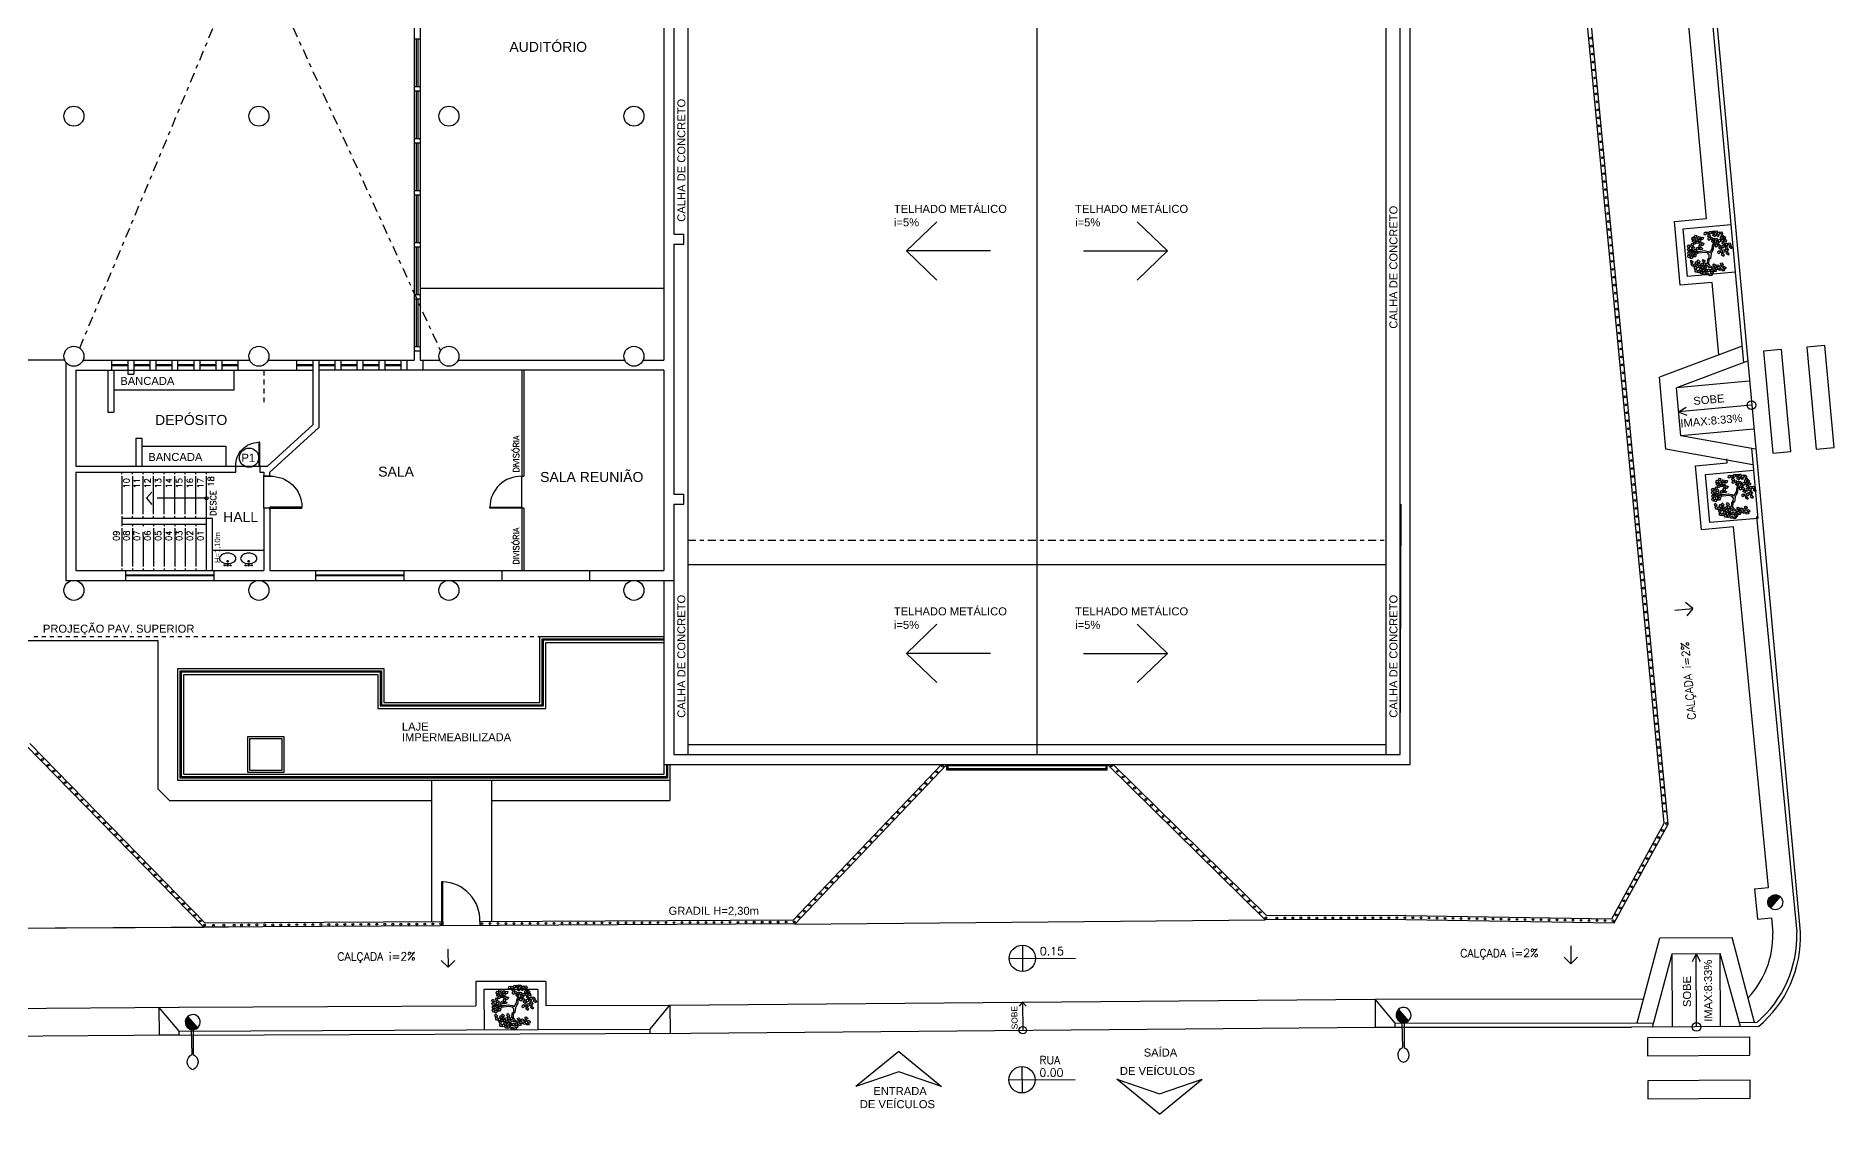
# Model space of a CAD drawing. Header units: millimetres. Extents: x -8 to 5830, y -596 to 3598.
# Drawn here: x 1699.73 to 1744.68, y 2473.54 to 2500.48 of the extents above; entities that cross this region are included whole.
import ezdxf

# ---------------------------------------------------------------- set-up
doc = ezdxf.new("R2010")
doc.units = ezdxf.units.MM
for name, pattern in [('CONTINU', [0]), ('DASHDOT', [1, 0.5, -0.25, 0, -0.25]), ('HIDDEN', [9.525, 6.35, -3.175])]:
    doc.linetypes.add(name, pattern=pattern)
doc.layers.get('0').update_dxf_attribs({"color": 9})
doc.styles.add('80X50', font='romans.shx')
doc.styles.get("Standard").update_dxf_attribs({"font": 'arial.ttf'})
doc.styles.add('STYLE1', font='sanss___.ttf')

# ---------------------------------------------------------------- blocks, each defined once
blk = doc.blocks.new('P60')
at = {"color": 252}
blk.add_lwpolyline([(-0.6, 0.06), (0, 0.06), (0, 0.03), (-0.6, 0.03)], close=True, dxfattribs=at)
at = {"color": 8}
blk.add_arc((-0.029, 0.06), 0.571, 87.1025, 180, dxfattribs=at)
blk = doc.blocks.new('P80')
for points in [[(0, 0.86), (0, 0.83), (0.15, 0.83), (0.15, 0.86)], [(0, 0), (0, 0.03), (0.15, 0.03), (0.15, 0)]]:
    blk.add_lwpolyline(points)
blk.add_lwpolyline([(-0.8, 0.06), (0, 0.06), (0, 0.03), (-0.8, 0.03)], close=True)
at = {"color": 8}
blk.add_arc((-0.025, 0.056), 0.775, 88.1408, 179.6698, dxfattribs=at)
blk = doc.blocks.new('L', base_point=(1.368, 0.591))
at = {"color": 8, "lineweight": -2}
for p, q in [((1.275, 0.567), (1.306, 0.592)), ((1.288, 0.517), (1.275, 0.567)), ((1.281, 0.65), (1.312, 0.675)), ((1.294, 0.6), (1.281, 0.65)), ((1.317, 0.508), (1.288, 0.517)), ((1.322, 0.591), (1.294, 0.6)), ((1.306, 0.592), (1.336, 0.538)), ((1.312, 0.675), (1.342, 0.621)), ((1.336, 0.538), (1.317, 0.508)), ((1.342, 0.621), (1.322, 0.591)), ((1.337, 0.489), (1.356, 0.548)), ((1.376, 0.484), (1.337, 0.489)), ((1.356, 0.548), (1.391, 0.554)), ((1.404, 0.527), (1.376, 0.484)), ((1.391, 0.554), (1.404, 0.527))]:
    blk.add_line(p, q, dxfattribs=at)
blk = doc.blocks.new('Árvore-13')
at = {"color": 8}
for p, q in [((-0.8, 0.3), (-0.96, 0.41)), ((-0.8, 0.41), (-0.95, 0.5)), ((-0.36, 0.35), (-0.8, 0.41)), ((-0.37, 0.23), (-0.8, 0.3)), ((-0.13, 0.11), (-0.37, 0.23)), ((-0.07, 0.19), (-0.36, 0.35)), ((-0.07, -0.04), (-0.13, 0.11)), ((0.03, 0.07), (-0.07, 0.19)), ((0.03, 0.07), (0.32, 0.33)), ((0.12, -0.05), (0.28, 0.13)), ((0.28, 0.13), (0.42, 0.28)), ((0.32, 0.33), (0.41, 0.54)), ((0.41, 0.54), (0.48, 0.66)), ((0.42, 0.28), (0.5, 0.51)), ((0.48, 0.66), (0.57, 0.72)), ((0.5, 0.51), (0.63, 0.67)), ((0.57, 0.72), (0.61, 0.82)), ((0.63, 0.67), (0.78, 0.72)), ((-0.3, -0.39), (-0.42, -0.69)), ((-0.2, -0.45), (-0.31, -0.74)), ((-0.31, -0.74), (-0.24, -0.89)), ((-0.15, -0.3), (-0.3, -0.39)), ((-0.05, -0.38), (-0.2, -0.45)), ((-0.07, -0.04), (-0.15, -0.3)), ((0.12, -0.05), (-0.05, -0.38))]:
    blk.add_line(p, q, dxfattribs=at)
at = {"color": 8, "xscale": 3.048, "yscale": 3.048, "zscale": 3.048}
for p, rotation in [((-0.72, 1.45), 295.0165150851705), ((-0.49, 1.26), 295.0165150851705), ((-0.25, 1.14), 295.0165150851705), ((0.17, 1.45), 190.1248425347958), ((0.58, 1.4), 190.1248425347958), ((0.85, 1.34), 190.1248425347958), ((1.21, 1.15), 190.1248425347958), ((-1.44, 0.37), 347.8021081598379), ((-1.3, 0.88), 347.8021081598379), ((-1.13, 0.41), 347.8021081598379), ((-0.93, 0.96), 295.0165150851705), ((-0.85, 0.46), 295.0165150851705), ((-0.35, 0.69), 295.0165150851705), ((0.35, 0.95), 190.1248425347958), ((0.68, 0.78), 190.1248425347958), ((0.76, 0.27), 190.1248425347958), ((0.8, -0.3), 190.1248425347958), ((1.12, 0.57), 190.1248425347958), ((1.2, -0.32), 190.1248425347958), ((1.25, 0.04), 190.1248425347958), ((1.32, 0.75), 190.1248425347958), ((1.58, 0.11), 190.1248425347958), ((-0.45, -1.4), 66.16076666471405), ((-0.1, -0.9), 66.16076666471405), ((-0.02, -1.19), 66.16076666471405), ((0.5, -1), 66.16076666471405), ((0.62, -1.32), 66.16076666471405)]:
    blk.add_blockref('L', p, dxfattribs=dict(at, rotation=rotation))
for p in [(-1.39, -0.31), (-1.23, -0.88), (-1.05, -0.53), (-0.87, -1.13), (-0.85, -0.45), (-0.67, -1.02), (-0.45, -1.04), (-0.44, -0.54)]:
    blk.add_blockref('L', p, dxfattribs=at)
blk = doc.blocks.new('poste concreto')
h = blk.add_hatch(color=256)
h.dxf.hatch_style = 1
h.paths.add_polyline_path([(364866.842, 7758015.357), (364866.767, 7758015.418), (364866.676, 7758015.455), (364866.578, 7758015.47), (364866.48, 7758015.455), (364866.39, 7758015.418), (364866.314, 7758015.357), (364866.254, 7758015.282), (364866.216, 7758015.191), (364866.201, 7758015.093), (364866.956, 7758015.093), (364866.94, 7758015.191), (364866.903, 7758015.282)])
for p, q in [((364866.815, 7758015.406), (364867.773, 7758016.191)), ((364866.886, 7758015.322), (364867.818, 7758016.138)), ((364866.201, 7758015.093), (364866.216, 7758015.191)), ((364866.216, 7758014.995), (364866.201, 7758015.093)), ((364866.956, 7758015.093), (364866.201, 7758015.093)), ((364866.216, 7758015.191), (364866.254, 7758015.282)), ((364866.254, 7758014.904), (364866.216, 7758014.995)), ((364866.254, 7758015.282), (364866.314, 7758015.357)), ((364866.314, 7758015.357), (364866.39, 7758015.418)), ((364866.39, 7758015.418), (364866.48, 7758015.455)), ((364866.48, 7758015.455), (364866.578, 7758015.47)), ((364866.578, 7758015.47), (364866.676, 7758015.455)), ((364866.676, 7758015.455), (364866.767, 7758015.418)), ((364866.767, 7758015.418), (364866.842, 7758015.357)), ((364866.842, 7758015.357), (364866.903, 7758015.282)), ((364866.903, 7758015.282), (364866.94, 7758015.191)), ((364866.94, 7758014.995), (364866.903, 7758014.904)), ((364866.94, 7758015.191), (364866.956, 7758015.093)), ((364866.956, 7758015.093), (364866.94, 7758014.995)), ((364866.314, 7758014.829), (364866.254, 7758014.904)), ((364866.39, 7758014.768), (364866.314, 7758014.829)), ((364866.48, 7758014.731), (364866.39, 7758014.768)), ((364866.578, 7758014.716), (364866.48, 7758014.731)), ((364866.676, 7758014.731), (364866.578, 7758014.716)), ((364866.767, 7758014.768), (364866.676, 7758014.731)), ((364866.842, 7758014.829), (364866.767, 7758014.768)), ((364866.903, 7758014.904), (364866.842, 7758014.829))]:
    blk.add_line(p, q)
for centre, start, end in [((364868.17, 7758016.298), 60.73513, 195.09868), ((364867.989, 7758016.511), 245.39714, 19.76069)]:
    blk.add_arc(centre, 0.411, start, end)
blk = doc.blocks.new('A$C550ee5b3')
h = blk.add_hatch(color=256)
h.dxf.hatch_style = 1
h.paths.add_polyline_path([(0.043, 0.309), (0.017, 0.267), (0.002, 0.22), (0, 0.172), (0.009, 0.124), (0.031, 0.081), (0.063, 0.043), (0.106, 0.017), (0.152, 0.002), (0.201, 0), (0.248, 0.009), (0.292, 0.031), (0.329, 0.063)])
for p, q in [((0, 0.172), (0.002, 0.22)), ((0.009, 0.124), (0, 0.172)), ((0.002, 0.22), (0.017, 0.267)), ((0.031, 0.081), (0.009, 0.124)), ((0.017, 0.267), (0.043, 0.309)), ((0.063, 0.043), (0.031, 0.081)), ((0.043, 0.309), (0.081, 0.341)), ((0.043, 0.309), (0.329, 0.063)), ((0.106, 0.017), (0.063, 0.043)), ((0.081, 0.341), (0.124, 0.363)), ((0.152, 0.002), (0.106, 0.017)), ((0.124, 0.363), (0.172, 0.372)), ((0.201, 0), (0.152, 0.002)), ((0.172, 0.372), (0.22, 0.371)), ((0.248, 0.009), (0.201, 0)), ((0.22, 0.371), (0.267, 0.356)), ((0.292, 0.031), (0.248, 0.009)), ((0.267, 0.356), (0.309, 0.329)), ((0.329, 0.063), (0.292, 0.031)), ((0.309, 0.329), (0.341, 0.292)), ((0.356, 0.106), (0.329, 0.063)), ((0.341, 0.292), (0.363, 0.248)), ((0.371, 0.152), (0.356, 0.106)), ((0.363, 0.248), (0.372, 0.201)), ((0.372, 0.201), (0.371, 0.152))]:
    blk.add_line(p, q)

msp = doc.modelspace()

# ---------------------------------------------------------------- linework, layer by layer
for p, q in [((1740.437, 2480.802), (1735.76, 2529.524)), ((1740.539, 2480.781), (1735.857, 2529.556)), ((1709.188, 2510.807), (1709.188, 2492.372)), ((1709.338, 2510.807), (1709.338, 2492.372)), ((1715.433, 2508.972), (1715.433, 2492.372)), ((1733.483, 2482.522), (1733.483, 2508.122)), ((1733.833, 2482.522), (1733.833, 2508.122)), ((1734.083, 2482.272), (1734.083, 2508.272)), ((1715.683, 2502.295), (1715.683, 2495.522)), ((1709.248, 2499.207), (1709.248, 2500.407)), ((1709.278, 2500.407), (1709.278, 2499.207)), ((1709.248, 2497.907), (1709.248, 2499.107)), ((1709.278, 2499.107), (1709.278, 2497.907)), ((1709.248, 2496.607), (1709.248, 2497.807)), ((1709.278, 2497.807), (1709.278, 2496.607)), ((1709.248, 2495.307), (1709.248, 2496.507)), ((1709.278, 2496.507), (1709.278, 2495.307)), ((1715.683, 2495.522), (1715.933, 2495.522)), ((1715.933, 2495.272), (1715.933, 2495.522)), ((1709.248, 2494.007), (1709.248, 2495.207)), ((1709.278, 2495.207), (1709.278, 2494.007)), ((1715.683, 2495.272), (1715.933, 2495.272)), ((1715.683, 2495.272), (1715.683, 2489.022)), ((1709.338, 2494.172), (1715.433, 2494.172)), ((1709.248, 2492.707), (1709.248, 2493.907)), ((1709.278, 2493.907), (1709.278, 2492.707)), ((1700.912, 2492.372), (1705.078, 2492.372)), ((1701.633, 2492.122), (1701.633, 2492.372)), ((1702.033, 2492.372), (1702.033, 2492.022)), ((1702.183, 2492.372), (1702.183, 2492.022)), ((1702.583, 2492.372), (1702.583, 2492.122)), ((1702.733, 2492.372), (1702.733, 2492.122)), ((1703.133, 2492.372), (1703.133, 2492.122)), ((1703.283, 2492.122), (1703.283, 2492.372)), ((1703.683, 2492.372), (1703.683, 2492.122)), ((1703.833, 2492.372), (1703.833, 2492.122)), ((1704.233, 2492.372), (1704.233, 2492.122)), ((1704.383, 2492.372), (1704.383, 2492.122)), ((1704.783, 2492.372), (1704.783, 2492.122)), ((1705.537, 2492.372), (1709.188, 2492.372)), ((1706.258, 2492.122), (1706.258, 2492.372)), ((1706.658, 2492.372), (1706.658, 2490.757)), ((1706.808, 2492.372), (1706.808, 2490.69)), ((1707.208, 2492.372), (1707.208, 2492.122)), ((1707.358, 2492.372), (1707.358, 2492.122)), ((1707.758, 2492.372), (1707.758, 2492.122)), ((1707.908, 2492.372), (1707.908, 2492.122)), ((1708.308, 2492.372), (1708.308, 2492.122)), ((1708.458, 2492.372), (1708.458, 2492.122)), ((1708.858, 2492.372), (1708.858, 2492.122)), ((1709.008, 2492.372), (1709.008, 2492.122)), ((1709.338, 2492.372), (1709.828, 2492.372)), ((1709.408, 2492.372), (1709.408, 2492.122)), ((1710.287, 2492.372), (1714.453, 2492.372)), ((1714.912, 2492.372), (1715.433, 2492.372)), ((1700.483, 2492.322), (1700.483, 2486.872)), ((1700.733, 2492.122), (1706.658, 2492.122)), ((1700.733, 2492.122), (1700.733, 2489.722)), ((1701.533, 2492.122), (1701.533, 2491.072)), ((1701.633, 2492.262), (1702.033, 2492.262)), ((1702.033, 2492.232), (1701.633, 2492.232)), ((1701.683, 2492.122), (1701.683, 2491.072)), ((1702.033, 2492.022), (1702.183, 2492.022)), ((1702.183, 2492.262), (1702.583, 2492.262)), ((1702.583, 2492.232), (1702.183, 2492.232)), ((1702.733, 2492.262), (1703.133, 2492.262)), ((1703.133, 2492.232), (1702.733, 2492.232)), ((1703.283, 2492.262), (1703.683, 2492.262)), ((1703.683, 2492.232), (1703.283, 2492.232)), ((1703.833, 2492.262), (1704.233, 2492.262)), ((1704.233, 2492.232), (1703.833, 2492.232)), ((1704.383, 2492.262), (1704.783, 2492.262)), ((1704.783, 2492.232), (1704.383, 2492.232)), ((1704.683, 2492.122), (1704.683, 2491.622)), ((1706.258, 2492.262), (1706.658, 2492.262)), ((1706.658, 2492.232), (1706.258, 2492.232)), ((1706.808, 2492.262), (1707.208, 2492.262)), ((1707.208, 2492.232), (1706.808, 2492.232)), ((1715.433, 2492.122), (1706.808, 2492.122)), ((1707.358, 2492.262), (1707.758, 2492.262)), ((1707.758, 2492.232), (1707.358, 2492.232)), ((1707.908, 2492.262), (1708.308, 2492.262)), ((1708.308, 2492.232), (1707.908, 2492.232)), ((1708.458, 2492.262), (1708.858, 2492.262)), ((1708.858, 2492.232), (1708.458, 2492.232)), ((1711.883, 2492.122), (1711.883, 2489.472)), ((1711.933, 2492.122), (1711.933, 2489.472)), ((1715.433, 2492.122), (1715.433, 2487.122)), ((1704.683, 2491.622), (1701.683, 2491.622)), ((1701.533, 2491.072), (1701.683, 2491.072)), ((1705.524, 2489.722), (1706.658, 2490.757)), ((1705.583, 2489.572), (1706.808, 2490.69)), ((1702.233, 2490.422), (1702.233, 2489.722)), ((1702.233, 2490.422), (1702.383, 2490.422)), ((1702.383, 2490.422), (1702.383, 2489.722)), ((1702.383, 2490.222), (1704.483, 2490.222)), ((1704.483, 2490.222), (1704.483, 2489.722)), ((1700.733, 2489.722), (1704.733, 2489.722)), ((1704.733, 2489.572), (1704.733, 2489.722)), ((1705.333, 2489.722), (1705.333, 2489.572)), ((1705.333, 2489.722), (1705.524, 2489.722)), ((1700.733, 2489.572), (1704.733, 2489.572)), ((1700.733, 2489.572), (1700.733, 2487.122)), ((1705.333, 2489.572), (1705.433, 2489.572)), ((1705.433, 2489.572), (1705.433, 2489.472)), ((1705.433, 2489.472), (1705.583, 2489.472)), ((1705.583, 2489.472), (1705.583, 2489.572)), ((1711.883, 2489.472), (1711.933, 2489.472)), ((1702.497, 2488.922), (1702.632, 2489.079)), ((1702.497, 2488.922), (1702.632, 2488.765)), ((1703.997, 2488.922), (1702.761, 2488.922)), ((1715.683, 2489.022), (1715.933, 2489.022)), ((1715.683, 2488.772), (1715.933, 2488.772)), ((1715.683, 2488.772), (1715.683, 2482.522)), ((1715.933, 2488.772), (1715.933, 2489.022)), ((1703.997, 2488.422), (1703.997, 2488.472)), ((1703.997, 2488.422), (1704.147, 2488.422)), ((1705.583, 2488.672), (1705.433, 2488.672)), ((1705.433, 2488.672), (1705.433, 2487.122)), ((1705.583, 2488.672), (1705.583, 2487.122)), ((1711.883, 2488.702), (1711.883, 2487.122)), ((1711.933, 2488.672), (1711.933, 2487.122)), ((1704.162, 2487.622), (1705.433, 2487.622)), ((1700.733, 2487.122), (1705.433, 2487.122)), ((1701.983, 2486.872), (1701.983, 2487.122)), ((1701.983, 2487.012), (1704.183, 2487.012)), ((1704.183, 2486.982), (1701.983, 2486.982)), ((1704.183, 2487.122), (1704.183, 2486.872)), ((1705.583, 2487.122), (1715.433, 2487.122)), ((1706.733, 2486.872), (1706.733, 2487.122)), ((1706.733, 2487.012), (1708.933, 2487.012)), ((1708.933, 2486.982), (1706.733, 2486.982)), ((1708.933, 2487.122), (1708.933, 2486.872)), ((1711.383, 2487.122), (1711.383, 2486.872)), ((1713.583, 2486.872), (1713.583, 2487.122)), ((1716.033, 2487.272), (1716.033, 2482.522)), ((1700.483, 2486.872), (1715.683, 2486.872)), ((1699.483, 2485.372), (1702.783, 2485.372)), ((1702.783, 2485.372), (1702.783, 2481.665)), ((1715.683, 2482.522), (1733.833, 2482.522)), ((1716.033, 2482.772), (1733.483, 2482.772)), ((1715.433, 2482.272), (1734.083, 2482.272)), ((1715.583, 2482.272), (1715.583, 2481.372)), ((1702.783, 2481.665), (1703.075, 2481.372)), ((1703.075, 2481.372), (1709.633, 2481.372)), ((1711.133, 2481.372), (1715.583, 2481.372))]:
    msp.add_line(p, q)
at = {"color": 8, "linetype": 'CONTINU', "lineweight": -2}
for p, q in [((1743.842, 2478.082), (1739.644, 2523.925)), ((1741.39, 2503.634), (1742.106, 2495.767)), ((1741.491, 2495.911), (1741.043, 2500.829)), ((1740.694, 2495.839), (1741.491, 2495.911)), ((1740.839, 2494.245), (1740.694, 2495.839)), ((1741.636, 2494.318), (1740.839, 2494.245)), ((1741.801, 2492.504), (1741.636, 2494.318)), ((1742.215, 2494.572), (1742.421, 2492.309)), ((1742.384, 2492.722), (1740.316, 2491.949)), ((1740.48, 2490.146), (1740.316, 2491.949)), ((1742.518, 2492.345), (1740.742, 2491.681)), ((1742.564, 2491.847), (1740.742, 2491.681)), ((1740.85, 2490.486), (1740.742, 2491.681)), ((1742.618, 2491.249), (1740.796, 2491.084)), ((1740.796, 2491.084), (1740.985, 2491.2)), ((1740.796, 2491.084), (1741.003, 2491.003)), ((1742.672, 2490.652), (1740.85, 2490.486)), ((1742.653, 2489.759), (1740.48, 2490.146)), ((1742.718, 2490.154), (1740.85, 2490.486)), ((1742.616, 2490.172), (1742.666, 2489.622)), ((1742.744, 2488.47), (1743.754, 2478.079)), ((1722.508, 2482.272), (1722.508, 2482.128)), ((1726.508, 2482.272), (1726.508, 2482.172)), ((1687.171, 2478.113), (1703.929, 2478.207)), ((1718.705, 2478.284), (1730.46, 2478.385)), ((1724.392, 2477.755), (1724.395, 2477.097)), ((1739.762, 2475.816), (1740.328, 2477.936)), ((1740.146, 2475.705), (1740.635, 2477.538)), ((1740.328, 2477.936), (1742.138, 2477.947)), ((1740.635, 2477.538), (1741.835, 2477.545)), ((1740.646, 2475.708), (1740.635, 2477.538)), ((1741.235, 2477.541), (1741.138, 2477.342)), ((1741.246, 2475.712), (1741.235, 2477.541)), ((1741.235, 2477.541), (1741.335, 2477.343)), ((1741.846, 2475.716), (1741.835, 2477.545)), ((1742.346, 2475.719), (1741.835, 2477.545)), ((1742.696, 2475.821), (1742.138, 2477.947)), ((1724.065, 2477.424), (1725.719, 2477.433)), ((1710.73, 2476.849), (1710.732, 2476.24)), ((1712.48, 2476.847), (1710.73, 2476.849)), ((1710.93, 2476.649), (1710.935, 2475.641)), ((1712.281, 2476.647), (1710.93, 2476.649)), ((1712.281, 2476.647), (1712.283, 2475.647)), ((1712.48, 2476.847), (1712.482, 2476.248)), ((1702.808, 2476.203), (1702.814, 2475.503)), ((1703.313, 2475.606), (1702.808, 2476.203)), ((1703.311, 2476.206), (1710.732, 2476.24)), ((1712.482, 2476.248), (1715.584, 2476.256)), ((1715.087, 2475.654), (1715.584, 2476.256)), ((1715.584, 2476.256), (1733.214, 2476.404)), ((1715.584, 2476.256), (1715.587, 2475.556)), ((1724.399, 2476.33), (1724.316, 2476.23)), ((1724.399, 2476.33), (1724.403, 2475.631)), ((1724.399, 2476.33), (1724.484, 2476.231)), ((1733.214, 2476.405), (1739.922, 2476.416)), ((1733.214, 2476.404), (1733.214, 2475.704)), ((1733.714, 2475.804), (1733.214, 2476.404)), ((1733.713, 2475.807), (1740.176, 2475.816)), ((1733.714, 2475.704), (1733.714, 2475.804)), ((1742.754, 2475.821), (1742.318, 2475.818)), ((1703.314, 2475.506), (1686.419, 2475.379)), ((1703.314, 2475.508), (1702.814, 2475.503)), ((1703.313, 2475.606), (1712.283, 2475.647)), ((1703.314, 2475.506), (1703.313, 2475.606)), ((1703.314, 2475.506), (1716.107, 2475.558)), ((1712.283, 2475.647), (1715.087, 2475.654)), ((1715.087, 2475.554), (1715.087, 2475.654)), ((1716.107, 2475.558), (1733.214, 2475.705)), ((1733.214, 2475.704), (1739.621, 2475.702)), ((1742.79, 2475.721), (1739.621, 2475.702)), ((1721.301, 2475.095), (1720.234, 2474.224)), ((1721.301, 2475.095), (1722.369, 2474.224)), ((1721.301, 2474.593), (1720.234, 2474.224)), ((1722.369, 2474.224), (1721.301, 2474.593)), ((1724.055, 2474.389), (1725.709, 2474.397)), ((1724.382, 2474.719), (1724.385, 2474.062)), ((1727.819, 2473.536), (1726.751, 2474.406)), ((1726.751, 2474.406), (1727.819, 2474.038)), ((1727.819, 2473.536), (1728.886, 2474.406)), ((1727.819, 2474.038), (1728.886, 2474.406))]:
    msp.add_line(p, q, dxfattribs=at)
at = {"linetype": 'DASHDOT', "ltscale": 0.5}
for p, q in [((1699.683, 2514.872), (1709.847, 2492.607)), ((1700.829, 2492.675), (1710.079, 2514.872))]:
    msp.add_line(p, q, dxfattribs=at)
at = {"linetype": 'CONTINU'}
for p, q in [((1724.758, 2502.895), (1724.758, 2482.522)), ((1716.033, 2502.295), (1716.033, 2487.272)), ((1721.494, 2495.104), (1722.252, 2495.833)), ((1728.021, 2495.104), (1727.264, 2495.833)), ((1723.598, 2495.104), (1721.494, 2495.104)), ((1721.494, 2495.104), (1722.252, 2494.375)), ((1725.917, 2495.104), (1728.021, 2495.104)), ((1728.021, 2495.104), (1727.264, 2494.375)), ((1700.453, 2492.372), (1699.483, 2492.372)), ((1704.733, 2489.722), (1705.333, 2489.722)), ((1701.883, 2489.522), (1701.883, 2489.572)), ((1701.883, 2489.472), (1701.883, 2488.522)), ((1702.147, 2489.522), (1702.147, 2489.572)), ((1702.147, 2489.472), (1702.147, 2488.522)), ((1702.411, 2489.522), (1702.411, 2489.572)), ((1702.411, 2488.522), (1702.411, 2489.472)), ((1702.675, 2489.522), (1702.675, 2489.572)), ((1702.675, 2488.522), (1702.675, 2489.472)), ((1702.94, 2489.522), (1702.94, 2489.572)), ((1702.94, 2488.522), (1702.94, 2489.472)), ((1703.204, 2489.522), (1703.204, 2489.572)), ((1703.204, 2488.522), (1703.204, 2489.472)), ((1703.468, 2489.522), (1703.468, 2489.572)), ((1703.468, 2488.522), (1703.468, 2489.472)), ((1703.733, 2489.522), (1703.733, 2489.572)), ((1703.733, 2488.522), (1703.733, 2489.472)), ((1703.997, 2489.522), (1703.997, 2489.572)), ((1703.997, 2487.122), (1703.997, 2489.472)), ((1705.433, 2488.672), (1705.433, 2489.472)), ((1701.883, 2488.472), (1701.883, 2488.222)), ((1701.883, 2488.422), (1703.997, 2488.422)), ((1702.147, 2488.422), (1702.147, 2488.472)), ((1702.411, 2488.422), (1702.411, 2488.472)), ((1702.675, 2488.422), (1702.675, 2488.472)), ((1702.94, 2488.422), (1702.94, 2488.472)), ((1703.204, 2488.422), (1703.204, 2488.472)), ((1703.468, 2488.422), (1703.468, 2488.472)), ((1703.733, 2488.422), (1703.733, 2488.472)), ((1704.147, 2487.122), (1704.147, 2488.422)), ((1701.883, 2488.272), (1703.997, 2488.272)), ((1701.883, 2488.172), (1701.883, 2487.222)), ((1702.147, 2488.272), (1702.147, 2488.222)), ((1702.147, 2488.172), (1702.147, 2487.222)), ((1702.411, 2488.272), (1702.411, 2488.222)), ((1702.411, 2487.975), (1702.411, 2487.222)), ((1702.675, 2488.272), (1702.675, 2488.222)), ((1702.675, 2488.172), (1702.675, 2487.222)), ((1702.94, 2488.272), (1702.94, 2488.222)), ((1702.94, 2488.172), (1702.94, 2487.222)), ((1703.204, 2488.272), (1703.204, 2488.222)), ((1703.204, 2488.172), (1703.204, 2487.222)), ((1703.468, 2488.272), (1703.468, 2488.222)), ((1703.468, 2488.172), (1703.468, 2487.222)), ((1703.733, 2488.272), (1703.733, 2488.222)), ((1703.733, 2488.172), (1703.733, 2487.222)), ((1701.883, 2487.172), (1701.883, 2487.122)), ((1702.147, 2487.172), (1702.147, 2487.122)), ((1702.411, 2487.172), (1702.411, 2487.122)), ((1702.675, 2487.172), (1702.675, 2487.122)), ((1702.94, 2487.172), (1702.94, 2487.122)), ((1703.204, 2487.172), (1703.204, 2487.122)), ((1703.468, 2487.172), (1703.468, 2487.122)), ((1703.733, 2487.172), (1703.733, 2487.122)), ((1716.033, 2487.272), (1733.483, 2487.272)), ((1721.494, 2485.046), (1722.252, 2485.774)), ((1728.021, 2485.046), (1727.264, 2485.774)), ((1723.598, 2485.046), (1721.494, 2485.046)), ((1721.494, 2485.046), (1722.252, 2484.317)), ((1725.917, 2485.046), (1728.021, 2485.046)), ((1728.021, 2485.046), (1727.264, 2484.317))]:
    msp.add_line(p, q, dxfattribs=at)
at = {"linetype": 'HIDDEN', "ltscale": 0.02}
for p, q in [((1705.433, 2492.122), (1705.433, 2491.322)), ((1711.733, 2489.722), (1711.733, 2489.772))]:
    msp.add_line(p, q, dxfattribs=at)
at = {"linetype": 'CONTINU', "lineweight": -2}
for p, q in [((1711.883, 2488.672), (1711.883, 2489.472)), ((1722.508, 2482.272), (1726.508, 2482.272)), ((1726.508, 2482.272), (1726.508, 2482.172)), ((1687.171, 2478.113), (1704.547, 2478.21))]:
    msp.add_line(p, q, dxfattribs=at)
at = {"color": 8}
for p, q in [((1733.834, 2482.523), (1733.865, 2488.773)), ((1740.703, 2486.127), (1741.152, 2486.168)), ((1741.152, 2486.168), (1740.972, 2486.32)), ((1741.152, 2486.168), (1741.003, 2485.985)), ((1703.929, 2478.207), (1699.483, 2482.751)), ((1703.967, 2478.307), (1699.583, 2482.795)), ((1718.661, 2478.382), (1722.369, 2482.272)), ((1718.705, 2478.284), (1722.507, 2482.272)), ((1730.46, 2478.385), (1726.521, 2482.272)), ((1730.501, 2478.485), (1726.663, 2482.272)), ((1709.633, 2478.336), (1709.633, 2481.872)), ((1711.133, 2478.344), (1711.133, 2481.872)), ((1739.127, 2478.414), (1740.437, 2480.802)), ((1739.186, 2478.313), (1740.539, 2480.781)), ((1733.982, 2478.493), (1730.501, 2478.485)), ((1733.984, 2478.493), (1739.127, 2478.414)), ((1718.707, 2478.285), (1703.929, 2478.207)), ((1709.904, 2478.338), (1703.967, 2478.307)), ((1709.904, 2478.338), (1709.904, 2478.239)), ((1718.661, 2478.382), (1710.829, 2478.342)), ((1710.829, 2478.342), (1710.829, 2478.244)), ((1733.982, 2478.393), (1730.46, 2478.385)), ((1733.982, 2478.393), (1739.186, 2478.313)), ((1710.034, 2477.655), (1710.036, 2477.205)), ((1738.104, 2477.74), (1738.106, 2477.29)), ((1710.036, 2477.205), (1709.868, 2477.369)), ((1710.036, 2477.205), (1710.204, 2477.371)), ((1738.106, 2477.29), (1737.937, 2477.454)), ((1738.106, 2477.29), (1738.273, 2477.456))]:
    msp.add_line(p, q, dxfattribs=at)
at = {"linetype": 'DASHDOT', "ltscale": 0.2}
msp.add_line((1702.411, 2487.975), (1702.411, 2488.172), dxfattribs=at)
at = {"linetype": 'DASHDOT', "ltscale": 0.4}
msp.add_line((1716.033, 2487.872), (1733.483, 2487.872), dxfattribs=at)
at = {"linetype": 'DASHDOT', "ltscale": 0.03}
msp.add_line((1699.683, 2485.472), (1712.333, 2485.472), dxfattribs=at)
for points in [[(1709.188, 2500.407), (1709.338, 2500.407)], [(1709.338, 2499.207), (1709.188, 2499.207)], [(1709.188, 2499.107), (1709.338, 2499.107)], [(1709.338, 2497.907), (1709.188, 2497.907)], [(1709.188, 2497.807), (1709.338, 2497.807)], [(1709.338, 2496.607), (1709.188, 2496.607)], [(1709.188, 2496.507), (1709.338, 2496.507)], [(1709.338, 2495.307), (1709.188, 2495.307)], [(1709.188, 2495.207), (1709.338, 2495.207)], [(1709.338, 2494.007), (1709.188, 2494.007)], [(1709.188, 2493.907), (1709.338, 2493.907)], [(1709.338, 2492.707), (1709.188, 2492.707)], [(1709.188, 2492.607), (1709.338, 2492.607)], [(1711.933, 2488.672), (1711.083, 2488.672), (1711.083, 2488.702), (1711.883, 2488.702)], [(1715.433, 2486.872), (1715.433, 2482.022), (1703.433, 2482.022), (1703.433, 2484.522), (1708.283, 2484.522), (1708.283, 2483.672), (1712.483, 2483.672), (1712.483, 2485.322), (1715.433, 2485.322)], [(1715.583, 2481.872), (1703.283, 2481.872), (1703.283, 2484.672), (1708.433, 2484.672), (1708.433, 2483.822), (1712.333, 2483.822), (1712.333, 2485.472), (1715.433, 2485.472)], [(1715.523, 2482.272), (1715.523, 2481.932), (1703.343, 2481.932), (1703.343, 2484.612), (1708.373, 2484.612), (1708.373, 2483.762), (1712.393, 2483.762), (1712.393, 2485.412), (1715.433, 2485.412)], [(1715.493, 2482.272), (1715.493, 2481.962), (1703.373, 2481.962), (1703.373, 2484.582), (1708.343, 2484.582), (1708.343, 2483.732), (1712.423, 2483.732), (1712.423, 2485.382), (1715.433, 2485.382)], [(1726.508, 2482.272), (1726.508, 2482.128), (1722.508, 2482.128), (1722.508, 2482.272)]]:
    msp.add_lwpolyline(points)
at = {"color": 8, "linetype": 'CONTINU', "lineweight": -2}
for points in [[(1742.104, 2495.766), (1742.213, 2494.571), (1741.02, 2494.463), (1740.911, 2495.658), (1742.106, 2495.767)], [(1742.693, 2479.166), (1743.042, 2479.2), (1742.166, 2488.211), (1741.369, 2488.138), (1741.217, 2489.73), (1742.013, 2489.806), (1742.003, 2489.907)], [(1742.667, 2489.616), (1742.776, 2488.421), (1741.579, 2488.318), (1741.471, 2489.513), (1742.666, 2489.622)], [(1742.693, 2479.166), (1742.766, 2478.401), (1743.116, 2478.435), (1743.153, 2478.054)], [(1682.637, 2476.053), (1682.634, 2476.653), (1684.533, 2476.662), (1684.536, 2476.062), (1703.308, 2476.206)]]:
    msp.add_lwpolyline(points, dxfattribs=at)
for points in [[(1743.15, 2490.048), (1743.599, 2490.089), (1743.366, 2492.639), (1742.918, 2492.599)], [(1744.234, 2490.147), (1744.683, 2490.188), (1744.451, 2492.738), (1744.002, 2492.697)], [(1742.58, 2475.006), (1742.578, 2475.456), (1740.017, 2475.441), (1740.019, 2474.99)], [(1742.587, 2473.928), (1742.585, 2474.378), (1740.024, 2474.362), (1740.026, 2473.912)]]:
    msp.add_lwpolyline(points, close=True, dxfattribs=at)
for points in [[(1704.722, 2487.46, 0.106633), (1704.679, 2487.507, 0.083482), (1704.615, 2487.538, 0.145222), (1704.441, 2487.538, 0.083482), (1704.376, 2487.507, 0.106633), (1704.334, 2487.46, 0.268318), (1704.334, 2487.38, 0.106633), (1704.376, 2487.333, 0.083482), (1704.441, 2487.302, 0.145222), (1704.615, 2487.302, 0.083482), (1704.679, 2487.333, 0.106633), (1704.722, 2487.38, 0.268318), (1704.722, 2487.46)], [(1705.248, 2487.46, 0.106633), (1705.206, 2487.507, 0.083482), (1705.142, 2487.538, 0.145222), (1704.967, 2487.538, 0.083482), (1704.903, 2487.507, 0.106633), (1704.861, 2487.46, 0.268318), (1704.861, 2487.38, 0.106633), (1704.903, 2487.333, 0.083482), (1704.967, 2487.302, 0.145222), (1705.142, 2487.302, 0.083482), (1705.206, 2487.333, 0.106633), (1705.248, 2487.38, 0.268318), (1705.248, 2487.46)]]:
    msp.add_lwpolyline(points, format="xyb")
for points in [[(1705.033, 2482.972), (1705.933, 2482.972), (1705.933, 2482.072), (1705.033, 2482.072)], [(1705.083, 2482.922), (1705.883, 2482.922), (1705.883, 2482.122), (1705.083, 2482.122)], [(1726.478, 2482.242), (1726.478, 2482.158), (1722.538, 2482.158), (1722.538, 2482.242)]]:
    msp.add_lwpolyline(points, close=True)
at = {"color": 8}
msp.add_lwpolyline([(1726.508, 2482.272), (1726.508, 2482.128), (1722.508, 2482.128), (1722.508, 2482.272), (1726.508, 2482.272)], dxfattribs=at)
for points in [[(1726.478, 2482.242), (1726.478, 2482.158), (1722.538, 2482.158), (1722.538, 2482.242)], [(1709.874, 2478.338), (1709.904, 2478.338), (1709.904, 2479.338), (1709.874, 2479.338)]]:
    msp.add_lwpolyline(points, close=True, dxfattribs=at)
for centre, radius in [((1738.604, 2500.421), 0.0225), ((1738.623, 2500.222), 0.0225), ((1738.642, 2500.023), 0.0225), ((1738.661, 2499.824), 0.0225), ((1738.68, 2499.625), 0.0225), ((1738.699, 2499.426), 0.0225), ((1738.718, 2499.226), 0.0225), ((1700.683, 2498.472), 0.25), ((1705.308, 2498.472), 0.25), ((1710.058, 2498.472), 0.25), ((1714.683, 2498.472), 0.25), ((1738.737, 2499.027), 0.0225), ((1738.757, 2498.828), 0.0225), ((1738.776, 2498.629), 0.0225), ((1738.795, 2498.43), 0.0225), ((1738.814, 2498.23), 0.0225), ((1738.833, 2498.031), 0.0225), ((1738.852, 2497.832), 0.0225), ((1738.871, 2497.633), 0.0225), ((1738.89, 2497.434), 0.0225), ((1738.909, 2497.234), 0.0225), ((1738.929, 2497.035), 0.0225), ((1738.948, 2496.836), 0.0225), ((1738.967, 2496.637), 0.0225), ((1738.986, 2496.438), 0.0225), ((1739.005, 2496.239), 0.0225), ((1739.024, 2496.039), 0.0225), ((1739.043, 2495.84), 0.0225), ((1739.062, 2495.641), 0.0225), ((1739.082, 2495.442), 0.0225), ((1739.101, 2495.243), 0.0225), ((1739.12, 2495.043), 0.0225), ((1739.139, 2494.844), 0.0225), ((1739.158, 2494.645), 0.0225), ((1739.177, 2494.446), 0.0225), ((1739.196, 2494.247), 0.0225), ((1739.215, 2494.047), 0.0225), ((1739.235, 2493.848), 0.0225), ((1739.254, 2493.649), 0.0225), ((1739.273, 2493.45), 0.0225), ((1739.292, 2493.251), 0.0225), ((1739.311, 2493.052), 0.0225), ((1739.33, 2492.852), 0.0225), ((1700.683, 2492.472), 0.25), ((1705.308, 2492.472), 0.25), ((1710.058, 2492.472), 0.25), ((1714.683, 2492.472), 0.25), ((1739.349, 2492.653), 0.0225), ((1739.368, 2492.454), 0.0225), ((1739.388, 2492.255), 0.0225), ((1739.407, 2492.056), 0.0225), ((1739.426, 2491.856), 0.0225), ((1739.445, 2491.657), 0.0225), ((1739.464, 2491.458), 0.0225), ((1739.483, 2491.259), 0.0225), ((1739.502, 2491.06), 0.0225), ((1739.521, 2490.86), 0.0225), ((1739.541, 2490.661), 0.0225), ((1705.062, 2489.937), 0.24), ((1739.56, 2490.462), 0.0225), ((1739.579, 2490.263), 0.0225), ((1739.598, 2490.064), 0.0225), ((1739.617, 2489.865), 0.0225), ((1739.636, 2489.665), 0.0225), ((1739.655, 2489.466), 0.0225), ((1739.674, 2489.267), 0.0225), ((1703.997, 2488.922), 0.0387), ((1739.693, 2489.068), 0.0225), ((1739.713, 2488.869), 0.0225), ((1739.732, 2488.669), 0.0225), ((1739.751, 2488.47), 0.0225), ((1739.77, 2488.271), 0.0225), ((1739.789, 2488.072), 0.0225), ((1739.808, 2487.873), 0.0225), ((1739.827, 2487.673), 0.0225), ((1739.846, 2487.474), 0.0225), ((1704.452, 2487.246), 0.0155), ((1704.525, 2487.247), 0.0193), ((1704.526, 2487.35), 0.0198), ((1704.599, 2487.246), 0.0155), ((1704.979, 2487.246), 0.0155), ((1705.053, 2487.35), 0.0198), ((1705.052, 2487.247), 0.0193), ((1705.126, 2487.246), 0.0155), ((1739.866, 2487.275), 0.0225), ((1739.885, 2487.076), 0.0225), ((1700.683, 2486.622), 0.25), ((1705.308, 2486.622), 0.25), ((1710.058, 2486.622), 0.25), ((1714.683, 2486.622), 0.25), ((1739.904, 2486.877), 0.0225), ((1739.923, 2486.678), 0.0225), ((1739.942, 2486.478), 0.0225), ((1739.961, 2486.279), 0.0225), ((1739.98, 2486.08), 0.0225), ((1739.999, 2485.881), 0.0225), ((1740.019, 2485.682), 0.0225), ((1740.038, 2485.482), 0.0225), ((1740.057, 2485.283), 0.0225), ((1740.076, 2485.084), 0.0225), ((1740.095, 2484.885), 0.0225), ((1740.114, 2484.686), 0.0225), ((1740.133, 2484.486), 0.0225), ((1740.152, 2484.287), 0.0225), ((1740.172, 2484.088), 0.0225), ((1740.191, 2483.889), 0.0225), ((1740.21, 2483.69), 0.0225), ((1740.229, 2483.491), 0.0225), ((1740.248, 2483.291), 0.0225), ((1740.267, 2483.092), 0.0225), ((1740.286, 2482.893), 0.0225), ((1740.305, 2482.694), 0.0225), ((1740.324, 2482.495), 0.0225), ((1740.344, 2482.295), 0.0225), ((1740.363, 2482.096), 0.0225), ((1740.382, 2481.897), 0.0225), ((1740.401, 2481.698), 0.0225), ((1740.42, 2481.499), 0.0225), ((1740.439, 2481.299), 0.0225), ((1740.458, 2481.1), 0.0225)]:
    msp.add_circle(centre, radius)
at = {"color": 8, "linetype": 'CONTINU', "lineweight": -2}
for centre, radius in [((1742.618, 2491.249), 0.11), ((1724.394, 2477.426), 0.329), ((1741.246, 2475.712), 0.11), ((1724.403, 2475.631), 0.0939), ((1724.383, 2474.391), 0.329)]:
    msp.add_circle(centre, radius, dxfattribs=at)
at = {"color": 8}
for centre in [(1699.76, 2482.538), (1699.9, 2482.394), (1700.041, 2482.25), (1700.182, 2482.106), (1722.257, 2482.082), (1722.395, 2482.227), (1726.624, 2482.24), (1726.767, 2482.099), (1700.323, 2481.961), (1700.464, 2481.817), (1700.605, 2481.673), (1721.843, 2481.647), (1721.981, 2481.792), (1722.119, 2481.937), (1726.91, 2481.958), (1727.053, 2481.817), (1727.195, 2481.677), (1700.745, 2481.529), (1700.886, 2481.385), (1701.027, 2481.241), (1721.428, 2481.213), (1721.566, 2481.358), (1721.705, 2481.502), (1727.338, 2481.536), (1727.481, 2481.395), (1727.624, 2481.254), (1727.767, 2481.113), (1701.168, 2481.096), (1701.309, 2480.952), (1701.45, 2480.808), (1701.59, 2480.664), (1721.014, 2480.778), (1721.152, 2480.923), (1721.29, 2481.068), (1727.909, 2480.972), (1728.052, 2480.831), (1728.195, 2480.69), (1740.458, 2481.1), (1740.491, 2480.797), (1701.731, 2480.52), (1701.872, 2480.375), (1702.013, 2480.231), (1720.6, 2480.343), (1720.738, 2480.488), (1720.876, 2480.633), (1728.338, 2480.549), (1728.481, 2480.408), (1728.624, 2480.267), (1740.202, 2480.27), (1740.298, 2480.445), (1740.394, 2480.621), (1702.154, 2480.087), (1702.294, 2479.943), (1702.435, 2479.799), (1720.047, 2479.764), (1720.185, 2479.909), (1720.323, 2480.054), (1720.461, 2480.198), (1728.766, 2480.126), (1728.909, 2479.986), (1729.052, 2479.845), (1740.009, 2479.918), (1740.105, 2480.094), (1702.576, 2479.655), (1702.717, 2479.51), (1702.858, 2479.366), (1719.633, 2479.329), (1719.771, 2479.474), (1719.909, 2479.619), (1729.195, 2479.704), (1729.338, 2479.563), (1729.48, 2479.422), (1739.72, 2479.392), (1739.817, 2479.567), (1739.913, 2479.743), (1702.999, 2479.222), (1703.139, 2479.078), (1703.28, 2478.934), (1719.218, 2478.894), (1719.356, 2479.039), (1719.495, 2479.184), (1729.623, 2479.281), (1729.766, 2479.14), (1729.909, 2478.999), (1730.052, 2478.858), (1739.431, 2478.865), (1739.528, 2479.04), (1739.624, 2479.216), (1703.421, 2478.79), (1703.562, 2478.645), (1703.703, 2478.501), (1718.804, 2478.46), (1718.942, 2478.605), (1719.08, 2478.75), (1730.194, 2478.717), (1730.337, 2478.576), (1730.48, 2478.435), (1730.757, 2478.434), (1730.957, 2478.435), (1731.157, 2478.436), (1731.357, 2478.437), (1731.557, 2478.438), (1731.757, 2478.434), (1731.959, 2478.441), (1732.157, 2478.435), (1732.357, 2478.436), (1732.557, 2478.437), (1732.757, 2478.438), (1732.957, 2478.439), (1733.157, 2478.44), (1733.357, 2478.441), (1733.557, 2478.441), (1733.757, 2478.442), (1733.957, 2478.443), (1734.157, 2478.44), (1734.357, 2478.437), (1734.557, 2478.434), (1734.757, 2478.431), (1734.957, 2478.428), (1735.157, 2478.425), (1735.357, 2478.422), (1735.557, 2478.419), (1735.757, 2478.416), (1735.957, 2478.413), (1736.157, 2478.41), (1736.357, 2478.407), (1739.239, 2478.514), (1739.335, 2478.689), (1703.843, 2478.357), (1703.948, 2478.257), (1704.172, 2478.252), (1704.431, 2478.254), (1704.689, 2478.255), (1704.876, 2478.254), (1705.057, 2478.261), (1705.257, 2478.262), (1705.457, 2478.263), (1705.657, 2478.264), (1705.857, 2478.265), (1706.057, 2478.266), (1706.257, 2478.267), (1706.457, 2478.269), (1706.657, 2478.27), (1706.857, 2478.271), (1707.057, 2478.272), (1707.257, 2478.273), (1707.457, 2478.274), (1707.657, 2478.275), (1707.857, 2478.276), (1708.057, 2478.277), (1708.257, 2478.278), (1708.457, 2478.279), (1708.657, 2478.28), (1708.857, 2478.281), (1709.057, 2478.282), (1709.257, 2478.283), (1709.457, 2478.284), (1709.657, 2478.285), (1709.857, 2478.287), (1710.885, 2478.294), (1711.085, 2478.295), (1711.285, 2478.296), (1711.485, 2478.297), (1711.685, 2478.298), (1711.885, 2478.299), (1712.085, 2478.3), (1712.285, 2478.301), (1712.485, 2478.302), (1712.685, 2478.303), (1712.885, 2478.304), (1713.085, 2478.305), (1713.285, 2478.307), (1713.485, 2478.308), (1713.685, 2478.309), (1713.885, 2478.31), (1714.085, 2478.311), (1714.285, 2478.312), (1714.485, 2478.313), (1714.685, 2478.314), (1714.885, 2478.315), (1715.085, 2478.316), (1715.285, 2478.317), (1715.485, 2478.318), (1715.685, 2478.319), (1715.885, 2478.32), (1716.085, 2478.321), (1716.285, 2478.322), (1716.485, 2478.323), (1716.685, 2478.325), (1716.885, 2478.326), (1717.085, 2478.327), (1717.285, 2478.328), (1717.485, 2478.329), (1717.685, 2478.33), (1717.885, 2478.331), (1718.085, 2478.332), (1718.285, 2478.333), (1718.485, 2478.334), (1718.685, 2478.335), (1736.557, 2478.403), (1736.757, 2478.4), (1736.957, 2478.397), (1737.157, 2478.394), (1737.357, 2478.391), (1737.557, 2478.388), (1737.757, 2478.385), (1737.957, 2478.382), (1738.157, 2478.379), (1738.357, 2478.376), (1738.557, 2478.373), (1738.757, 2478.37), (1738.957, 2478.367), (1739.157, 2478.364)]:
    msp.add_circle(centre, 0.0225, dxfattribs=at)
msp.add_arc((1711.857, 2488.697), 0.775, 88.1408, 179.6698)
msp.add_arc((1709.875, 2478.383), 0.955, 357.2776, 88.2601, dxfattribs=at)
at = {"color": 8, "linetype": 'CONTINU', "lineweight": -2}
for centre, radius, start, end in [((1740.89, 2477.996), 2.264, 316.5461, 1.4778), ((1740.887, 2477.998), 2.868, 310.609, 1.6096), ((1740.935, 2477.962), 2.909, 309.6289, 2.368)]:
    msp.add_arc(centre, radius, start, end, dxfattribs=at)

# ---------------------------------------------------------------- block references
at = {"color": 8, "linetype": 'HIDDEN', "xscale": 0.3107660917594163, "yscale": 0.3107660917594163, "zscale": 0.3107660917594163}
for p, rotation in [((1741.572, 2495.032), 16.63621055087309), ((1742.175, 2488.955), 16.63621055087309), ((1711.686, 2476.187), 16.91872904479604)]:
    msp.add_blockref('Árvore-13', p, dxfattribs=dict(at, rotation=rotation))
at = {"xscale": -1, "rotation": 90}
msp.add_blockref('P60', (1705.363, 2489.722), dxfattribs=at)
at = {"xscale": -1}
msp.add_blockref('P80', (1705.583, 2488.642), dxfattribs=at)
at = {"color": 8, "linetype": 'CONTINU', "lineweight": -2, "rotation": 270.3469757456726}
msp.add_blockref('A$C550ee5b3', (1743.026, 2479.013), dxfattribs=at)
at = {"color": 8, "xscale": -0.4999999999999998, "yscale": 0.5, "zscale": 0.4999999999999999, "rotation": 130.9582837804953}
for p in [(2811523.448, 2682973.029), (2811493.18, 2682972.852)]:
    msp.add_blockref('poste concreto', p, dxfattribs=at)

# ---------------------------------------------------------------- texts
for s, height, p in [('AUDITÓRIO', 0.25, (1711.57, 2500.078)), ('TELHADO METÁLICO', 0.2, (1721.182, 2496.055)), ('TELHADO METÁLICO', 0.2, (1725.712, 2496.055)), ('i=5%', 0.2, (1721.182, 2495.718)), ('i=5%', 0.2, (1725.712, 2495.718)), ('BANCADA', 0.2, (1701.844, 2491.755)), ('DEPÓSITO', 0.25, (1702.713, 2490.755)), ('BANCADA', 0.2, (1702.544, 2489.855)), ('P1', 0.2, (1704.872, 2489.835)), ('SALA', 0.25, (1708.29, 2489.464)), ('SALA REUNIÃO', 0.25, (1712.338, 2489.33)), ('HALL', 0.25, (1704.415, 2488.329)), ('TELHADO METÁLICO', 0.2, (1721.182, 2485.997)), ('TELHADO METÁLICO', 0.2, (1725.712, 2485.997)), ('PROJEÇÃO PAV. SUPERIOR', 0.2, (1699.908, 2485.564)), ('i=5%', 0.2, (1721.182, 2485.66)), ('i=5%', 0.2, (1725.712, 2485.66)), ('LAJE', 0.2, (1708.882, 2483.118)), ('IMPERMEABILIZADA', 0.2, (1708.882, 2482.852))]:
    msp.add_text(s, height=height).set_placement(p)
for p in [(1715.969, 2495.833), (1733.769, 2493.161), (1715.969, 2483.438), (1733.769, 2483.438)]:
    msp.add_text('CALHA DE CONCRETO', height=0.2, rotation=90).set_placement(p)
at = {"color": 8, "linetype": 'CONTINU', "lineweight": -2}
for s, height, rotation, p in [('SOBE', 0.2, 5.2004, (1741.176, 2491.253)), ('IMAX:8:33%%%', 0.2, 5.2004, (1740.852, 2490.692)), ('IMAX:8:33%%%', 0.2, 90.347, (1741.64, 2475.84)), ('SOBE', 0.2, 90.347, (1741.109, 2476.209)), ('SOBE', 0.15, 90.565, (1724.274, 2475.653))]:
    msp.add_text(s, height=height, rotation=rotation, dxfattribs=at).set_placement(p)
for s, height, style, p in [('DIVISÓRIA', 0.15, '80X50', (1711.814, 2489.567)), ('10', 0.15, '80X50', (1702.071, 2489.168)), ('11', 0.15, '80X50', (1702.335, 2489.168)), ('12', 0.15, '80X50', (1702.599, 2489.168)), ('13', 0.15, '80X50', (1702.864, 2489.168)), ('14', 0.15, '80X50', (1703.128, 2489.168)), ('15', 0.15, '80X50', (1703.392, 2489.168)), ('16', 0.15, '80X50', (1703.657, 2489.168)), ('17', 0.15, '80X50', (1703.921, 2489.168)), ('18', 0.15, '80X50', (1704.185, 2489.215)), ('DESCE', 0.15, '80X50', (1704.241, 2488.481)), ('09', 0.15, '80X50', (1701.819, 2487.858)), ('08', 0.15, '80X50', (1702.071, 2487.858)), ('07', 0.15, '80X50', (1702.335, 2487.858)), ('06', 0.15, '80X50', (1702.599, 2487.858)), ('05', 0.15, '80X50', (1702.864, 2487.858)), ('04', 0.15, '80X50', (1703.128, 2487.858)), ('03', 0.15, '80X50', (1703.392, 2487.858)), ('02', 0.15, '80X50', (1703.657, 2487.858)), ('01', 0.15, '80X50', (1703.921, 2487.858)), ('H=1,10m', 0.135, 'STYLE1', (1704.338, 2487.308)), ('DIVISÓRIA', 0.15, '80X50', (1711.814, 2487.263))]:
    msp.add_text(s, height=height, rotation=90, dxfattribs=dict(style=style)).set_placement(p)
at = {"color": 8, "style": '80X50'}
for s, rotation, p in [('CALÇADA i=2%%%', 95.2004, (1741.226, 2483.396)), ('CALÇADA i=2%%%', 0.2825, (1707.268, 2477.368)), ('0.15', 360, (1724.83, 2477.506)), ('CALÇADA i=2%%%', 0.2825, (1735.338, 2477.453)), ('RUA', 360, (1724.819, 2474.785)), ('0.00', 360, (1724.82, 2474.471))]:
    msp.add_text(s, height=0.2, rotation=rotation, dxfattribs=at).set_placement(p)
at = {"color": 8}
for s, p in [('GRADIL H=2,30m', (1715.549, 2478.514)), ('SAÍDA', (1727.425, 2474.971)), ('DE VEÍCULOS ', (1726.831, 2474.511)), ('DE VEÍCULOS ', (1720.33, 2473.682)), ('ENTRADA', (1720.668, 2474.01))]:
    msp.add_text(s, height=0.2, rotation=360, dxfattribs=at).set_placement(p)

doc.saveas('drawing.dxf')
